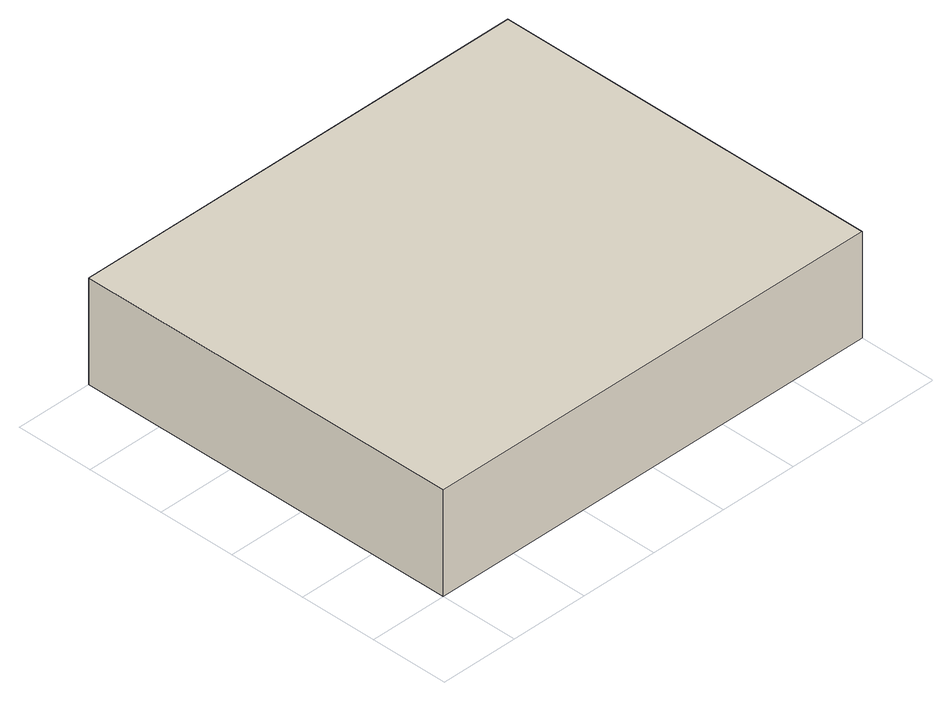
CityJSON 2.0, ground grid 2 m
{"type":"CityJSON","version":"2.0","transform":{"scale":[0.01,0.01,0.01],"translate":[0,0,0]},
"CityObjects":{
"building1":{"type":"Building","geometry":[{"type":"MultiSurface","lod":"1","boundaries":[[[0,1,2,3]],[[1,4,5,2]],[[4,6,7,5]],[[6,0,3,7]],[[6,4,1,0]]]}]}
},
"vertices":[
[0,1000,270],[1200,1000,270],[1200,1000,0],[0,1000,0],[1200,0,270],[1200,0,0],[0,0,270],[0,0,0]
]}
